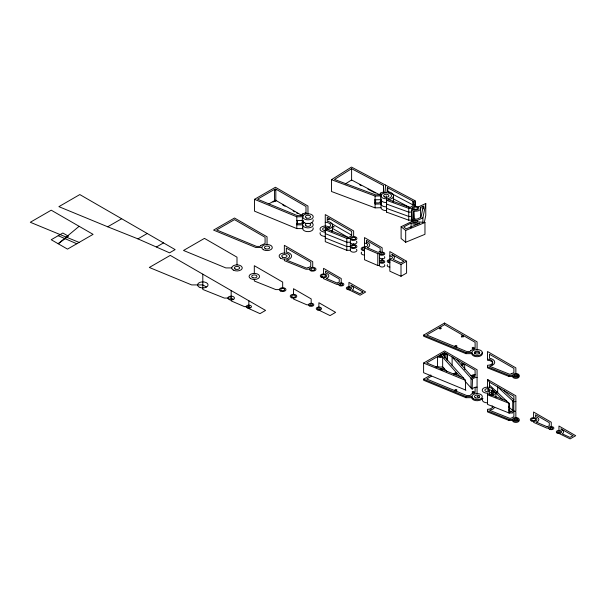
<?xml version="1.0" encoding="UTF-8"?>
<svg xmlns="http://www.w3.org/2000/svg" width="606" height="606" viewBox="0 0 606 606"><rect width="100%" height="100%" fill="white"/><g stroke="black" fill="none" stroke-linecap="round" stroke-linejoin="round"><path stroke-width="0.91" d="M381.098 198.874L380.977 199.662A5.257 3.038 0 0 0 386.461 202.563L386.575 204.063L408.747 212.13L411.398 212.062M495.329 390.499L493.64 393.006A7.87 4.545 0 0 1 490.443 394.385L487.497 394.711L509.138 403.323L509.138 412.989M423.261 206.131L421.026 217.259L416.898 219.152L414.201 218.887L413.762 211.047L414.958 211.221A5.28 3.045 0 0 0 420.784 207.752L420.587 207.35L423.261 206.131L423.261 208.949M422.897 222.402L422.897 217.857L425.768 203.525L418.14 207.017M424.329 222.508L425.768 215.342L425.768 203.525M274.51 189.989L275.162 189.61L275.821 189.989L275.821 201.268L275.162 201.646L274.51 201.268L274.51 189.989L275.162 190.367L275.821 189.989M302.886 227.811L302.705 228.598A5.257 3.038 0 0 0 308.651 231.613A5.257 3.038 0 0 0 313.044 227.811M332.52 229.076L332.277 230.159A7.249 4.189 0 0 1 331.55 231.166M496.859 391.923L495.246 393.695A9.863 5.696 0 0 1 492.367 395.12L489.928 395.688M379.189 194.806L380.886 192.943L383.962 191.799M381.568 202.419L380.977 203.957L380.977 207.714A5.257 3.038 0 0 0 386.461 210.615L386.575 212.123L408.747 220.183L411.398 220.114M301 215.645L302.841 213.827L305.992 212.767M296.804 224.841L302.705 224.841L302.705 228.598L296.804 228.598L254.49 211.146L254.49 199.336L296.804 216.789L302.705 216.789A5.257 3.038 0 0 0 307.962 219.826A5.257 3.038 0 0 0 313.226 216.789A5.257 3.038 0 0 0 307.962 213.751C302.235 213.115 301.538 219.38 302.705 223.705L304.242 222.69M464.923 381.038L472.15 389.158L472.521 378.977A5.257 3.038 0 0 1 477.073 377.462M472.15 389.158L472.521 388.643A5.257 3.038 0 0 1 477.073 387.128M509.654 411.853L511.01 411.853L513.221 410.353M488.807 388.855L487.497 390.173L489.769 390.931A2.629 1.515 0 0 0 489.769 389.408L488.807 388.855A2.629 1.515 0 0 0 485.338 389.302A2.629 1.515 0 0 0 485.8 391.332A2.629 1.515 0 0 0 489.353 391.241L489.769 390.931M79.121 226.303L58.199 243.748L68.433 236.234L62.85 233.015L51.222 239.726L67.501 249.119L93.074 234.355L51.222 210.191L30.3 222.273L79.121 242.408M380.886 200.995L379.189 202.858L375 202.965L375 199.533M302.841 221.879L301 223.705L296.804 223.705M380.977 207.714L375.084 207.866L331.49 191.496L331.49 179.679L351.48 167.089L414.996 200.684L415.421 206.298M384.052 193.034L383.484 185.565L351.609 168.695L334.52 179.459L375.629 194.897L381.325 194.753M345.39 183.883L351.609 179.974L379.401 194.677M107.709 226.788L137.933 238.87L169.551 252.831L175.134 249.611L79.81 194.571L58.888 206.654L107.709 226.788L121.662 218.736M137.933 238.87L147.235 233.499M156.537 246.922L163.506 242.9M254.49 199.336L275.412 187.254L307.962 206.048L307.962 214.229M268.912 203.896L274.601 200.609M272.98 202.086L274.601 201.147M389.847 259.398L401.005 264.466L406.588 261.239L406.588 273.056L401.005 276.275L389.847 271.215L389.847 251.581L406.588 261.239M482.156 352.866A5.257 3.038 0 0 1 477.763 356.661A5.257 3.038 0 0 1 471.816 353.654L465.916 353.654L423.602 336.201L423.602 335.126L444.524 323.051L477.073 341.837L477.073 349.76M465.916 390.166L423.602 372.713L423.602 363.047L444.524 350.965L477.073 369.758L477.073 393.786M435.911 367.213L437.456 366.327A4.469 2.583 0 0 0 442.66 366.797L447.023 371.698M423.602 379.159L465.916 396.604L471.816 396.604L471.816 397.68L465.916 397.68L423.602 380.227L423.602 379.159L430.843 374.978M440.501 369.395L443.721 367.539M431.525 376.197L426.647 379.008L466.552 395.468L470.112 395.468L471.953 393.642L475.104 392.582L475.104 387.234M442.092 370.092L444.524 368.683M478.937 395.529L477.073 396.604L478.937 397.68M417.473 221.781L424.965 222.5L424.965 234.317L405.694 242.249L401.111 238.544L401.111 226.727L412.285 221.273M411.073 223.031L403.732 226.894L406.156 228.848L419.943 223.175L418.443 223.228A4.621 2.666 0 0 1 411.118 223.076L411.073 227.727M411.739 221.758L411.739 209.949L412.989 209.373M416.943 220.584L422.897 217.857M508.616 406.755L513.774 411.542L513.774 401.876L515.857 401.43M401.111 226.727L405.694 230.439L424.965 222.5M388.62 199.707L409.277 207.214L410.633 207.184L413.383 205.449L413.057 201.207L387.598 187.739L387.901 191.701L389.582 192.057A7.249 4.189 0 0 1 393.476 195.586L393.309 196.677A7.249 4.189 0 0 1 390.128 199.298L386.575 200.306L386.575 212.123M327.361 229.31L347.435 237.332L348.791 237.332L351.662 235.673L351.662 231.424L327.248 217.327L327.248 221.296L328.899 221.69A7.249 4.189 0 0 1 332.52 225.318L332.277 226.402A7.249 4.189 0 0 1 328.899 228.939L325.27 229.856L346.814 238.469L350.351 238.469L350.351 250.286L346.814 250.286L325.27 241.673L325.27 228.356A5.257 3.038 0 0 0 330.535 225.318A5.257 3.038 0 0 0 325.27 222.281M380.167 251.293L378.106 252.391L367.228 247.68L368.206 247.248A5.28 3.045 0 0 0 367.107 242.453L366.441 242.294M442.812 354.805L444.478 354.616L444.38 354.025A0.856 0.492 0 0 1 443.903 353.268A0.856 0.492 0 0 1 445.304 353.268A0.856 0.492 0 0 1 444.827 354.025L444.827 357.54M444.91 358.078L444.91 354.563L447.455 354.268L447.455 360.418M386.461 210.615L386.461 198.806A5.257 3.038 0 0 0 391.491 195.64A5.257 3.038 0 0 0 386.007 192.738C382.113 192.397 379.651 195.958 380.977 199.662L375.084 199.806M492.746 394.604L492.746 390.211A5.257 3.038 0 0 0 490.125 387.537L487.497 387.136A5.257 3.038 0 0 0 482.232 390.173A5.257 3.038 0 0 0 487.497 393.211C489.943 393.15 492.451 392.393 491.542 390.499C492.193 389.961 494.11 390.105 493.792 391.226A1.303 0.75 0 0 1 492.746 391.703L494.663 392.037M331.49 179.679L375.084 196.049L380.977 195.905A5.257 3.038 0 0 0 386.461 198.806L386.575 200.306L408.747 208.366L412.277 208.282L412.277 210.161M380.757 199.382L380.894 202.821L381.325 202.805L381.325 199.374M411.398 216.357L408.747 216.425L386.575 208.366L386.461 206.858A5.257 3.038 0 0 1 380.977 203.957L375.084 204.101L375 202.965M303.136 215.645L297.44 215.645L257.535 199.192L275.412 188.867L305.992 206.517L305.992 214.001M296.804 220.546L302.705 220.546A5.257 3.038 0 0 0 308.651 223.553A5.257 3.038 0 0 0 313.044 219.758M350.351 246.521L346.814 246.521L325.27 237.916M261.784 247.543L255.891 247.543L213.577 230.098L234.499 218.016L267.049 236.81L267.049 244.506M364.471 247.907L377.803 253.679L379.507 253.679L379.507 265.496L377.803 265.496L364.471 259.724L364.471 237.575L382.144 247.778L382.144 252.316M231.742 267.92L225.841 267.92L183.527 250.467L204.449 238.385L236.999 257.179L236.999 264.883M309.431 269.231L305.901 269.231L284.358 260.618L284.358 259.11M338.595 284.441L336.883 284.441L323.559 278.669L323.559 277.745M279.389 289.6L275.851 289.6L254.308 280.987L254.308 279.487M308.545 304.81L306.841 304.81L293.509 299.038L293.509 298.122M423.602 335.126L465.916 352.578L471.816 352.578L471.816 353.654M487.497 366.797L509.04 375.402L512.57 375.402L512.57 376.477L509.04 376.477L487.497 367.865L487.497 365.289A5.257 3.038 0 0 0 492.754 362.252A5.257 3.038 0 0 0 487.497 359.214M487.497 393.211L487.497 404.376L509.04 412.989L512.57 412.989A3.288 1.901 0 0 1 513.532 411.648L515.857 411.088L515.857 395.809L487.497 379.432L487.497 387.742M487.497 410.823L509.04 419.435L512.57 419.435L512.57 420.503A3.288 1.901 0 0 0 516.289 422.39A3.288 1.901 0 0 0 519.031 420.019M492.754 406.278A5.257 3.038 0 0 1 487.497 409.315L487.497 411.898L509.04 420.503L512.57 420.503M548.619 428.131L546.915 428.131L533.583 422.359L533.583 421.435M325.27 233.621L346.814 242.226L350.351 242.226A3.288 1.901 0 0 0 354.487 244.059A3.288 1.901 0 0 0 356.487 241.279M490.231 394.423L506.601 400.967M463.529 378.114L426.647 362.903L444.524 352.578L475.104 370.228L475.104 376.477L471.029 378.235L471.029 387.901M423.602 363.047L465.491 380.326L465.491 389.984M58.199 235.696L76.795 243.748M389.241 192.367L387.598 191.496L387.598 187.739M390.885 193.238L413.057 204.964L413.057 201.207M393.347 198.836L409.777 207.525M359.782 184.83L361.418 185.701M367.956 189.155L375.311 193.049M330.505 222.963L351.662 235.181M332.126 228.197L349.223 238.067M275.412 200.139L301.97 215.471M282.654 204.858L285.07 206.252M293.115 210.903L294.728 211.827M296.334 212.759L297.947 213.683M514.236 410.982L515.857 411.913L515.857 417.67M250.233 307.462L248.839 306.659L244.498 306.659L231.166 300.887L231.166 290.547M233.492 299.409L231.166 298.069L224.349 298.069L202.805 289.456L202.805 274.177M206.29 286.926L202.805 284.911L191.64 284.911L149.326 267.466L170.256 255.384L265.579 310.416L259.997 313.635L248.839 308.575L248.839 300.75M411.739 209.949L412.186 219.561L413.247 220.334M503.798 390.453L513.888 399.824M513.774 401.876L497.655 386.908L497.655 393.059M489.474 385.068L509.138 403.323M502.518 399.331L493.792 391.226C491.527 387.757 490.928 392.59 492.08 394.286M508.995 409.974L511.01 411.853M456.674 359.593L472.438 377.326M472.15 379.5L452.121 356.964L452.121 365.744M442.085 353.987L465.491 380.326M440.623 354.836L460.03 376.667M487.497 379.432L489.466 382.181L513.888 396.279L513.888 400.528L512.729 400.907L512.729 410.565M444.827 354.025L444.91 354.563M414.996 204.449L415.14 206.32M385.424 185.042L386.007 192.738M380.757 193.049L380.894 194.761M489.481 387.385L489.466 382.181L489.466 385.696M558.959 430.411L558.959 426.026L575.7 435.691L570.117 438.911L558.959 433.449M551.255 426.609L551.255 422.223L533.583 412.019L533.583 417.64M515.857 373.644L515.857 367.887L487.497 351.51L487.497 360.29A5.257 3.038 0 0 1 492.049 364.842M513.888 412.391L513.888 416.633L511.01 418.291L509.654 418.291L489.58 410.27L492.617 409.239A7.249 4.189 0 0 0 494.496 407.361M509.04 375.402L509.04 376.477M509.04 403.323L509.04 412.989M509.04 419.435L509.04 420.503M495.875 393.165L495.875 397.559M489.565 392.938L489.565 394.688M465.916 352.578L465.916 353.654M465.916 396.604L465.916 397.68M464.673 369.478L464.673 364.206A11.309 6.53 0 0 1 461.84 365.403M446.97 353.987L446.97 360.138M444.524 323.051L444.524 324.119M444.38 354.025L444.38 357.54M442.66 366.797L442.66 357.131A4.469 2.583 0 0 1 437.456 356.661L437.456 366.327M420.587 207.35L420.587 217.69M414.996 200.684L414.996 206.161M413.762 211.047L413.762 219.508M412.186 219.561L412.186 221.379M408.747 208.366L408.747 220.183M405.694 230.439L405.694 242.249M401.005 264.466L401.005 276.275M393.461 195.715L393.461 202.048M386.234 195.768L386.234 197.647M383.484 185.565L383.484 192.14M382.144 258.497L382.144 260.216M380.894 199.382L380.894 202.821M380.167 252.005L380.167 248.248L366.441 240.324L366.441 243.142M377.803 253.679L377.803 265.496M375.629 199.51L375.629 202.949M375.084 196.049L375.084 207.866M353.639 236.582L353.639 230.954L325.27 214.577L325.27 226.386M353.639 243.703L353.639 245.574M351.609 168.695L351.609 180.505M348.935 286.721L348.935 282.335L365.676 292.001L360.093 295.22L348.935 289.759M346.814 238.469L346.814 250.286M341.223 282.919L341.223 278.533L323.559 268.329L323.559 273.95M332.497 225.44L332.497 231.78M318.885 307.098L318.885 302.712L335.626 312.37L330.043 315.597L318.885 310.136M312.719 267.329L312.719 261.709L284.358 245.332L284.358 253.035M311.181 303.295L311.181 298.909L293.509 288.706L293.509 294.327M303.136 220.266L303.136 223.705M302.705 213.926L302.705 215.645M297.44 220.266L297.44 223.705M296.804 216.789L296.804 228.598M282.676 287.706L282.676 282.085L254.308 265.708L254.308 273.412M356.487 249.331A3.288 1.901 0 0 1 354.063 252.164A3.288 1.901 0 0 1 350.457 249.793M384.416 264.731A2.629 1.515 0 0 1 382.484 266.996A2.629 1.515 0 0 1 379.598 265.102M311.681 222.69A5.257 3.038 0 0 1 309.977 227.644A5.257 3.038 0 0 1 302.705 224.841M325.27 232.113A5.257 3.038 0 0 1 320.718 227.553A5.257 3.038 0 0 1 329.831 227.553M325.27 236.408A5.257 3.038 0 0 1 320.188 232.583M325.952 230.538A2.629 1.515 0 0 1 322.801 229.591A2.629 1.515 0 0 1 324.165 227.697A2.629 1.515 0 0 1 327.551 228.318M364.471 243.195A3.288 1.901 0 0 1 367.759 245.089A3.288 1.901 0 0 1 364.471 246.99M384.416 256.679A2.629 1.515 0 0 1 382.818 258.906A2.629 1.515 0 0 1 379.507 257.436M364.471 250.748A3.288 1.901 0 0 1 361.214 248.604A3.288 1.901 0 0 1 365.32 247.013M364.471 255.043A3.288 1.901 0 0 1 361.623 252.194M364.471 249.99A1.97 1.136 0 0 1 362.494 248.846A1.97 1.136 0 0 1 364.471 247.71M389.847 255.967A2.629 1.515 0 0 1 392.476 257.482A2.629 1.515 0 0 1 389.847 259.004M389.847 267.057A2.629 1.515 0 0 1 387.567 264.777M389.847 262.762A2.629 1.515 0 0 1 387.219 261.239A2.629 1.515 0 0 1 389.847 259.724M389.847 262.004A1.318 0.757 0 0 1 388.529 261.239A1.318 0.757 0 0 1 389.847 260.482M487.497 402.869A5.257 3.038 0 0 1 482.937 398.316M513.956 420.208A1.97 1.136 0 0 1 515.857 419.367A1.97 1.136 0 0 1 517.766 420.208M492.049 405.831A5.257 3.038 0 0 1 492.754 407.353M519.031 375.985A3.288 1.901 0 0 1 515.857 378.379A3.288 1.901 0 0 1 512.684 375.985M518.183 375.137A3.288 1.901 0 0 1 518.706 375.531M514.153 375.909A1.97 1.136 0 0 1 516.615 375.425A1.97 1.136 0 0 1 517.766 376.773M470.945 375.644A10.4 6.007 0 0 1 475.104 374.599M453.5 373.978A8.022 4.628 0 0 1 456.363 372.546M439.759 328.763A0.985 0.568 0 0 1 440.744 328.763M454.932 346.98A0.985 0.568 0 0 1 455.886 346.556A0.985 0.568 0 0 1 456.841 346.98M461.461 337.072A0.985 0.568 0 0 1 462.28 336.656A0.985 0.568 0 0 1 463.264 336.936M474.445 353.654A2.629 1.515 0 0 1 476.733 352.147A2.629 1.515 0 0 1 479.619 353.26M472.339 348.715A0.985 0.568 0 0 1 474.051 348.715M454.901 391.15A0.985 0.568 0 0 1 455.507 390.628A0.985 0.568 0 0 1 456.583 390.749M472.339 392.741A0.985 0.568 0 0 1 473.453 392.476A0.985 0.568 0 0 1 474.18 393.021M482.156 398.468A5.257 3.038 0 0 1 475.718 400.611A5.257 3.038 0 0 1 471.998 396.892M392.665 201.457A7.249 4.189 0 0 0 393.309 200.435L393.476 199.344A7.249 4.189 0 0 0 393.15 198.268M328.164 219.402C329.126 220.94 330.005 218.274 328.164 219.402M333.035 226.652C333.997 228.189 334.876 225.523 333.035 226.652M260.769 245.453L260.088 246.407L256.52 246.407L216.615 229.947L234.499 219.622L265.08 237.279L265.08 243.521L260.769 245.453M308.151 267.708L306.515 268.087L286.449 260.065L287.979 259.701A7.249 4.189 0 0 0 287.979 252.452L286.327 252.051L286.327 248.081L310.749 262.186L310.749 266.428L308.151 267.708M337.224 283.108L326.308 278.434L327.285 278.002A5.28 3.045 0 0 0 326.195 273.208L325.528 273.048L325.528 271.079L339.254 279.002L339.254 282.048L337.224 283.108M470.794 350.488L470.112 351.442L466.552 351.442L426.647 334.982L444.524 324.657L475.104 342.314L475.104 348.556L470.794 350.488M511.29 373.879L509.654 374.266L489.58 366.244L492.617 365.213A7.249 4.189 0 0 0 491.118 358.623L489.466 358.229L489.466 354.26L513.888 368.357L513.888 372.607L511.29 373.879M547.248 426.798L536.34 422.124L537.317 421.693A5.28 3.045 0 0 0 536.219 416.898L535.553 416.739L535.553 414.769L549.278 422.693L549.278 425.738L547.248 426.798M403.801 261.239L400.854 262.943L393.112 259.368A4.621 2.666 0 0 0 392.158 255.171L391.824 254.331L403.801 261.239M362.88 292.001L359.934 293.705L352.2 290.13A4.621 2.666 0 0 0 351.245 285.934L350.904 285.085L362.88 292.001M572.912 435.691L569.966 437.396L562.224 433.82A4.621 2.666 0 0 0 561.27 429.624L560.936 428.775L572.912 435.691M200.169 287.539A5.257 3.038 0 0 0 208.063 284.911A5.257 3.038 0 0 0 200.169 282.282A5.257 3.038 0 0 0 200.169 287.539M229.522 299.712A3.288 1.901 0 0 0 234.454 298.069A3.288 1.901 0 0 0 229.522 296.425A3.288 1.901 0 0 0 229.522 299.712M247.521 307.969A2.629 1.515 0 0 0 251.467 306.659A2.629 1.515 0 0 0 247.521 305.341A2.629 1.515 0 0 0 247.521 307.969M233.28 270.064A5.257 3.038 0 0 0 242.082 268.708A5.257 3.038 0 0 0 235.643 264.981A5.257 3.038 0 0 0 233.28 270.064M235.143 268.988A2.629 1.515 0 0 0 239.544 268.314A2.629 1.515 0 0 0 236.317 266.451A2.629 1.515 0 0 0 235.143 268.988M250.589 278.593A5.257 3.038 0 0 0 259.391 277.23A5.257 3.038 0 0 0 252.952 273.511A5.257 3.038 0 0 0 250.589 278.593M280.351 290.941A3.288 1.901 0 0 0 285.85 290.092A3.288 1.901 0 0 0 281.82 287.767A3.288 1.901 0 0 0 280.351 290.941M252.997 277.76A2.629 1.515 0 0 0 256.944 276.45A2.629 1.515 0 0 0 252.997 275.132A2.629 1.515 0 0 0 252.997 277.76M291.865 297.864A3.288 1.901 0 0 0 296.796 296.22A3.288 1.901 0 0 0 291.865 294.577A3.288 1.901 0 0 0 291.865 297.864M309.318 305.886A2.629 1.515 0 0 0 313.719 305.204A2.629 1.515 0 0 0 310.499 303.348A2.629 1.515 0 0 0 309.318 305.886M310.249 305.348A1.318 0.757 0 0 0 312.446 305.007A1.318 0.757 0 0 0 310.84 304.076A1.318 0.757 0 0 0 310.249 305.348M292.115 297.023A1.97 1.136 0 0 0 295.41 296.516A1.97 1.136 0 0 0 293.001 295.122A1.97 1.136 0 0 0 292.115 297.023M317.567 309.931A2.629 1.515 0 0 0 321.513 308.613A2.629 1.515 0 0 0 317.567 307.303A2.629 1.515 0 0 0 317.567 309.931M317.953 309.151A1.318 0.757 0 0 0 320.157 308.81A1.318 0.757 0 0 0 318.544 307.878A1.318 0.757 0 0 0 317.953 309.151M281.692 290.585A1.97 1.136 0 0 0 284.646 289.6A1.97 1.136 0 0 0 281.692 288.615A1.97 1.136 0 0 0 281.692 290.585M306.651 218.099A2.629 1.515 0 0 0 310.598 216.789A2.629 1.515 0 0 0 306.651 215.471A2.629 1.515 0 0 0 306.651 218.099M306.106 225.917A2.629 1.515 0 0 0 310.507 225.235A2.629 1.515 0 0 0 307.28 223.372A2.629 1.515 0 0 0 306.106 225.917M351.995 248.165A3.288 1.901 0 0 0 356.926 246.521A3.288 1.901 0 0 0 351.995 244.877A3.288 1.901 0 0 0 351.995 248.165M352.654 247.513A1.97 1.136 0 0 0 355.608 246.521A1.97 1.136 0 0 0 352.654 245.536A1.97 1.136 0 0 0 352.654 247.513M351.995 240.112A3.288 1.901 0 0 0 356.926 238.469A3.288 1.901 0 0 0 351.995 236.825A3.288 1.901 0 0 0 351.995 240.112M352.654 239.453A1.97 1.136 0 0 0 355.608 238.469A1.97 1.136 0 0 0 352.654 237.484A1.97 1.136 0 0 0 352.654 239.453M380.826 254.997A2.629 1.515 0 0 0 384.772 253.679A2.629 1.515 0 0 0 380.826 252.369A2.629 1.515 0 0 0 380.826 254.997M380.28 262.807A2.629 1.515 0 0 0 384.681 262.125A2.629 1.515 0 0 0 381.462 260.269A2.629 1.515 0 0 0 380.28 262.807M381.485 262.39A1.318 0.757 0 0 0 383.454 261.731A1.318 0.757 0 0 0 381.485 261.08A1.318 0.757 0 0 0 381.485 262.39M381.485 254.338A1.318 0.757 0 0 0 383.454 253.679A1.318 0.757 0 0 0 381.485 253.02A1.318 0.757 0 0 0 381.485 254.338M339.913 285.752A2.629 1.515 0 0 0 343.852 284.441A2.629 1.515 0 0 0 339.913 283.123A2.629 1.515 0 0 0 339.913 285.752M311.325 270.034A1.97 1.136 0 0 0 314.628 269.526A1.97 1.136 0 0 0 312.211 268.125A1.97 1.136 0 0 0 311.325 270.034M322.157 276.654A1.97 1.136 0 0 0 325.46 276.147A1.97 1.136 0 0 0 323.043 274.745A1.97 1.136 0 0 0 322.157 276.654M263.33 249.695A5.257 3.038 0 0 0 272.132 248.331A5.257 3.038 0 0 0 265.686 244.612A5.257 3.038 0 0 0 263.33 249.695M265.731 248.861A2.629 1.515 0 0 0 269.678 247.543A2.629 1.515 0 0 0 265.731 246.233A2.629 1.515 0 0 0 265.731 248.861M321.233 277.192A3.288 1.901 0 0 0 326.732 276.336A3.288 1.901 0 0 0 322.703 274.018A3.288 1.901 0 0 0 321.233 277.192M347.617 289.554A2.629 1.515 0 0 0 351.563 288.244A2.629 1.515 0 0 0 347.617 286.926A2.629 1.515 0 0 0 347.617 289.554M348.276 288.903A1.318 0.757 0 0 0 350.245 288.244A1.318 0.757 0 0 0 348.276 287.585A1.318 0.757 0 0 0 348.276 288.903M282.494 257.149A2.629 1.515 0 0 0 286.896 256.467A2.629 1.515 0 0 0 283.676 254.603A2.629 1.515 0 0 0 282.494 257.149M280.639 258.224A5.257 3.038 0 0 0 289.441 256.861A5.257 3.038 0 0 0 282.994 253.141A5.257 3.038 0 0 0 280.639 258.224M311.075 270.874A3.288 1.901 0 0 0 316.006 269.231A3.288 1.901 0 0 0 311.075 267.587A3.288 1.901 0 0 0 311.075 270.874M340.564 285.1A1.318 0.757 0 0 0 342.541 284.441A1.318 0.757 0 0 0 340.564 283.782A1.318 0.757 0 0 0 340.564 285.1M558.028 432.472A1.318 0.757 0 0 0 560.232 432.131A1.318 0.757 0 0 0 558.618 431.199A1.318 0.757 0 0 0 558.028 432.472M531.257 420.882A3.288 1.901 0 0 0 536.757 420.034A3.288 1.901 0 0 0 532.735 417.708A3.288 1.901 0 0 0 531.257 420.882M549.937 429.442A2.629 1.515 0 0 0 553.884 428.131A2.629 1.515 0 0 0 549.937 426.813A2.629 1.515 0 0 0 549.937 429.442M550.596 428.79A1.318 0.757 0 0 0 552.566 428.131A1.318 0.757 0 0 0 550.596 427.472A1.318 0.757 0 0 0 550.596 428.79M532.598 420.526A1.97 1.136 0 0 0 535.553 419.541A1.97 1.136 0 0 0 532.598 418.557A1.97 1.136 0 0 0 532.598 420.526M557.103 433.01A2.629 1.515 0 0 0 561.504 432.328A2.629 1.515 0 0 0 558.277 430.465A2.629 1.515 0 0 0 557.103 433.01M514.464 420.238A1.97 1.136 0 0 0 517.766 419.731A1.97 1.136 0 0 0 515.35 418.329A1.97 1.136 0 0 0 514.464 420.238M513.532 420.776A3.288 1.901 0 0 0 519.031 419.92A3.288 1.901 0 0 0 515.009 417.602A3.288 1.901 0 0 0 513.532 420.776M513.532 376.75A3.288 1.901 0 0 0 519.031 375.894A3.288 1.901 0 0 0 515.009 373.569A3.288 1.901 0 0 0 513.532 376.75M514.464 376.212A1.97 1.136 0 0 0 517.766 375.697A1.97 1.136 0 0 0 515.35 374.303A1.97 1.136 0 0 0 514.464 376.212M461.916 364.562A0.985 0.568 0 0 0 463.401 364.062A0.985 0.568 0 0 0 461.916 363.57A0.985 0.568 0 0 0 461.916 364.562M472.703 376.334A0.985 0.568 0 0 0 474.18 375.841A0.985 0.568 0 0 0 472.703 375.349A0.985 0.568 0 0 0 472.703 376.334M455.189 374.372A0.985 0.568 0 0 0 456.841 374.122A0.985 0.568 0 0 0 455.629 373.425A0.985 0.568 0 0 0 455.189 374.372M439.555 356.502A0.985 0.568 0 0 0 441.206 356.252A0.985 0.568 0 0 0 439.994 355.555A0.985 0.568 0 0 0 439.555 356.502M455.394 346.541A0.985 0.568 0 0 0 456.871 346.049A0.985 0.568 0 0 0 455.394 345.556A0.985 0.568 0 0 0 455.394 346.541M439.759 328.679A0.985 0.568 0 0 0 441.236 328.179A0.985 0.568 0 0 0 439.759 327.687A0.985 0.568 0 0 0 439.759 328.679M472.703 348.42A0.985 0.568 0 0 0 474.18 347.92A0.985 0.568 0 0 0 472.703 347.427A0.985 0.568 0 0 0 472.703 348.42M474.445 355.207A5.257 3.038 0 0 0 482.338 352.578A5.257 3.038 0 0 0 474.445 349.95A5.257 3.038 0 0 0 474.445 355.207M475.218 353.654A2.629 1.515 0 0 0 479.619 352.972A2.629 1.515 0 0 0 476.399 351.109A2.629 1.515 0 0 0 475.218 353.654M461.711 336.55A0.985 0.568 0 0 0 463.363 336.292A0.985 0.568 0 0 0 462.158 335.595A0.985 0.568 0 0 0 461.711 336.55M472.498 392.355A0.985 0.568 0 0 0 474.15 392.097A0.985 0.568 0 0 0 472.938 391.4A0.985 0.568 0 0 0 472.498 392.355M455.394 390.575A0.985 0.568 0 0 0 456.871 390.082A0.985 0.568 0 0 0 455.394 389.582A0.985 0.568 0 0 0 455.394 390.575M473.354 398.756A5.257 3.038 0 0 0 482.156 397.392A5.257 3.038 0 0 0 475.718 393.673A5.257 3.038 0 0 0 473.354 398.756M475.763 397.922A2.629 1.515 0 0 0 479.71 396.604A2.629 1.515 0 0 0 475.763 395.294A2.629 1.515 0 0 0 475.763 397.922M413.307 222.75A2.629 1.515 0 0 0 417.489 221.705A2.629 1.515 0 0 0 413.837 220.137A2.629 1.515 0 0 0 413.307 222.75M413.603 209.721A3.288 1.901 0 0 0 418.829 208.419A3.288 1.901 0 0 0 414.262 206.457A3.288 1.901 0 0 0 413.603 209.721M414.095 222.137A1.318 0.757 0 0 0 416.186 221.614A1.318 0.757 0 0 0 414.352 220.834A1.318 0.757 0 0 0 414.095 222.137M414.231 209.04A1.97 1.136 0 0 0 417.489 208.441A1.97 1.136 0 0 0 414.974 207.108A1.97 1.136 0 0 0 414.231 209.04M384.454 196.889A2.629 1.515 0 0 0 388.802 196.102A2.629 1.515 0 0 0 385.439 194.321A2.629 1.515 0 0 0 384.454 196.889"/></g></svg>
